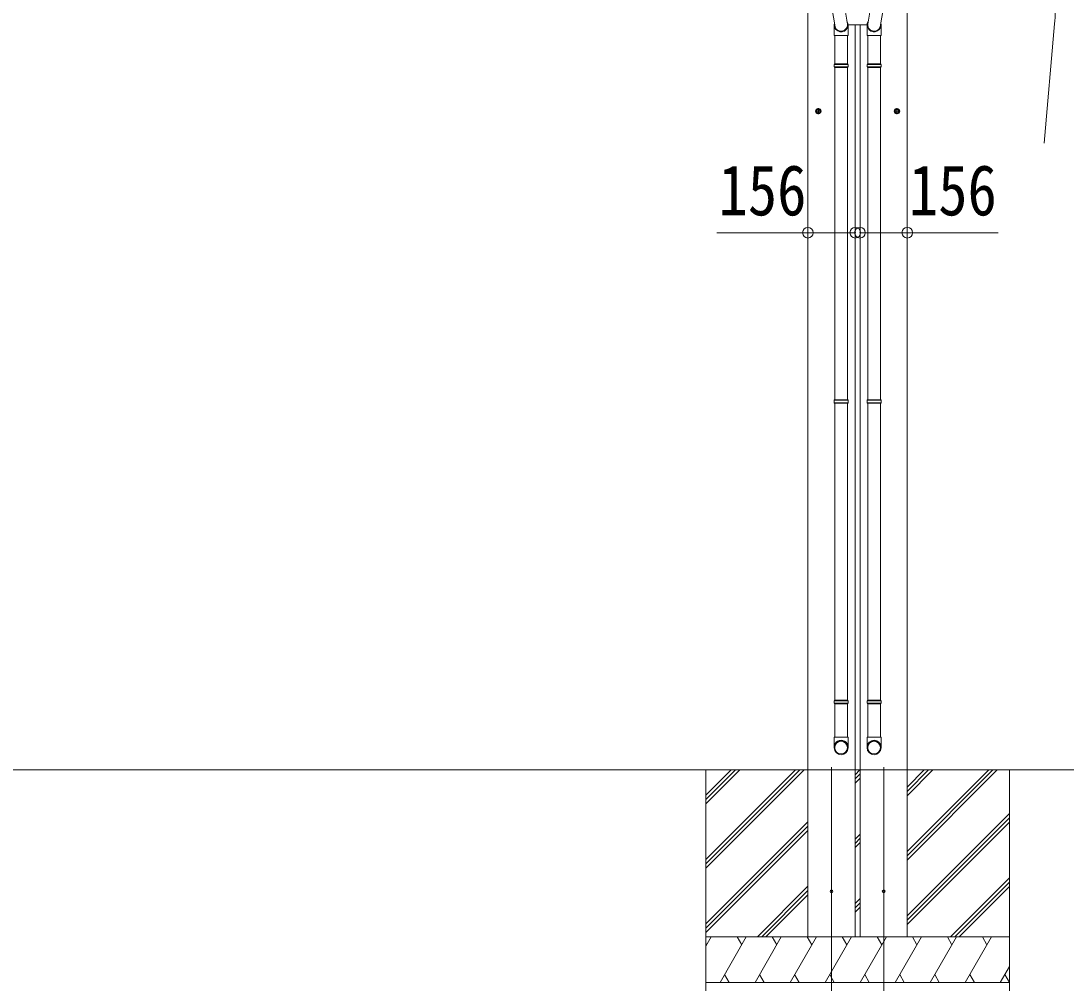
# Model space of a CAD drawing. Units: millimetres at full size. Extents: x -9783 to 9892, y -6828 to 6752.
# Drawn here: x -7454 to -4009, y -4438 to -1268 of the extents above; entities that cross this region are included whole.
import ezdxf
from ezdxf.enums import TextEntityAlignment as Align

# ---------------------------------------------------------------- set-up
doc = ezdxf.new("R2010")
doc.units = ezdxf.units.MM
doc.header["$LTSCALE"] = 35
doc.header["$PDMODE"] = 32
doc.header["$PDSIZE"] = 35
for name, color, linetype, lineweight in [('0-0_0', 7, 'Continuous', 9), ('0-1_本体', 4, 'Continuous', 9), ('0-2_部品', 7, 'Continuous', 9), ('0-7_合掌部品', 3, 'Continuous', 9), ('0-8_PARTS2', 2, 'Continuous', 9), ('0-A_寸法', 6, 'Continuous', 9)]:
    doc.layers.add(name, color=color, linetype=linetype, lineweight=lineweight)
doc.styles.add('ＭＳ ゴシック', font='')
doc.styles.get('ＭＳ ゴシック').set_extended_font_data('MS Gothic')

msp = doc.modelspace()

# ---------------------------------------------------------------- linework, layer by layer
at = {"layer": '0-0_0'}
for p, q in [((-7699.99, -3735.16), (-1693.32, -3735.16)), ((-5196.02, -3735.16), (-5196.02, -4435.16)), ((-5196.02, -4030.49), (-4900.69, -3735.16)), ((-5196.02, -4044.63), (-4886.55, -3735.16)), ((-5196.02, -4058.78), (-4872.41, -3735.16)), ((-5196.02, -3818.36), (-5112.82, -3735.16)), ((-5196.02, -3832.5), (-5098.68, -3735.16)), ((-5196.02, -3846.64), (-5084.54, -3735.16)), ((-4704.76, -3735.16), (-4687.75, -3735.16)), ((-4704.29, -3750.9), (-4688.56, -3735.16)), ((-4704.29, -3765.04), (-4687.75, -3748.5)), ((-4532.25, -4031.4), (-4236.01, -3735.16)), ((-4532.25, -4003.12), (-4264.29, -3735.16)), ((-4532.25, -4017.26), (-4250.15, -3735.16)), ((-4532.25, -3819.27), (-4448.14, -3735.16)), ((-4532.25, -3805.13), (-4462.28, -3735.16)), ((-4532.25, -3790.99), (-4476.42, -3735.16)), ((-4196.02, -3735.16), (-4196.02, -4435.16)), ((-4704.29, -3779.19), (-4687.75, -3762.64)), ((-4532.25, -4215.25), (-4196.02, -3879.03)), ((-5196.02, -4242.62), (-4859.79, -3906.4)), ((-5196.02, -4256.77), (-4859.79, -3920.54)), ((-4532.25, -4229.39), (-4196.02, -3893.17)), ((-4532.25, -4243.53), (-4196.02, -3907.31)), ((-5196.02, -4270.91), (-4859.79, -3934.69)), ((-4704.29, -3963.03), (-4687.75, -3946.49)), ((-4704.29, -3977.18), (-4687.75, -3960.63)), ((-4704.29, -3991.32), (-4687.75, -3974.77)), ((-4390.03, -4285.16), (-4196.02, -4091.16)), ((-5026.43, -4285.16), (-4859.79, -4118.53)), ((-5012.29, -4285.16), (-4859.79, -4132.67)), ((-4375.89, -4285.16), (-4196.02, -4105.3)), ((-4361.74, -4285.16), (-4196.02, -4119.44)), ((-4998.14, -4285.16), (-4859.79, -4146.82)), ((-4704.29, -4175.16), (-4687.75, -4158.62)), ((-4704.29, -4189.31), (-4687.75, -4172.76)), ((-4704.29, -4203.45), (-4687.75, -4186.9)), ((-4196.02, -4285.16), (-5196.02, -4285.16)), ((-5196.02, -4315.4), (-5178.56, -4285.16)), ((-5149.69, -4435.16), (-5063.09, -4285.16)), ((-5078.09, -4311.15), (-5093.09, -4285.16)), ((-5034.22, -4435.16), (-4947.62, -4285.16)), ((-4962.62, -4311.15), (-4977.62, -4285.16)), ((-4918.75, -4435.16), (-4832.15, -4285.16)), ((-4847.15, -4311.15), (-4862.15, -4285.16)), ((-4803.28, -4435.16), (-4716.68, -4285.16)), ((-4731.68, -4311.15), (-4746.68, -4285.16)), ((-4687.81, -4435.16), (-4601.21, -4285.16)), ((-4616.21, -4311.15), (-4631.21, -4285.16)), ((-4572.34, -4435.16), (-4485.74, -4285.16)), ((-4500.74, -4311.15), (-4515.74, -4285.16)), ((-4456.87, -4435.16), (-4370.27, -4285.16)), ((-4400.27, -4285.16), (-4385.27, -4311.15)), ((-4341.4, -4435.16), (-4254.8, -4285.16)), ((-4269.8, -4311.15), (-4284.8, -4285.16)), ((-5193.56, -4311.15), (-5196.02, -4306.89)), ((-4225.93, -4435.16), (-4196.02, -4383.35)), ((-5196.02, -4435.16), (-4196.02, -4435.16)), ((-5134.7, -4409.18), (-5119.7, -4435.16)), ((-5019.23, -4409.18), (-5004.23, -4435.16)), ((-4903.75, -4409.18), (-4888.76, -4435.16)), ((-4788.28, -4409.18), (-4773.28, -4435.16)), ((-4672.81, -4409.18), (-4657.81, -4435.16)), ((-4557.34, -4409.18), (-4542.35, -4435.16)), ((-4441.87, -4409.19), (-4426.88, -4435.16)), ((-4326.4, -4409.18), (-4311.4, -4435.16)), ((-4210.93, -4409.18), (-4196.02, -4435.16))]:
    msp.add_line(p, q, dxfattribs=at)
at = {"layer": '0-1_本体'}
for p, q in [((-4859.99, -1105.16), (-4859.99, -4285.16)), ((-4532.51, -1105.16), (-4532.51, -4285.16)), ((-4704.49, -1279.57), (-4704.49, -4285.16)), ((-4688.01, -1279.57), (-4688.01, -4285.16)), ((-4835.49, -1564.66), (-4815.49, -1564.66)), ((-4831.99, -1560.91), (-4825.49, -1557.16)), ((-4825.49, -1574.66), (-4825.49, -1554.66)), ((-4825.49, -1557.16), (-4818.99, -1560.91)), ((-4818.99, -1568.42), (-4825.49, -1572.17)), ((-4818.99, -1560.91), (-4818.99, -1568.42)), ((-4557.01, -1564.66), (-4577.01, -1564.66)), ((-4567.01, -1557.16), (-4573.51, -1560.91)), ((-4573.51, -1560.91), (-4573.51, -1568.42)), ((-4573.51, -1568.42), (-4567.01, -1572.17)), ((-4567.01, -1574.66), (-4567.01, -1554.66)), ((-4560.51, -1560.91), (-4567.01, -1557.16))]:
    msp.add_line(p, q, dxfattribs=at)
at = {"layer": '0-1_本体', "color": 6}
for p, q in [((-4859.99, -1965.35), (-4703.99, -1965.35)), ((-4532.51, -1965.35), (-4688.51, -1965.35))]:
    msp.add_line(p, q, dxfattribs=at)
at = {"layer": '0-1_本体'}
for points in [[(-4825.49, -1572.17), (-4831.99, -1568.42), (-4831.99, -1560.91)], [(-4567.01, -1572.17), (-4560.51, -1568.42), (-4560.51, -1560.91)]]:
    msp.add_lwpolyline(points, dxfattribs=at)
for centre, radius in [((-4825.49, -1564.66), 8.5), ((-4825.49, -1564.66), 7.7), ((-4825.49, -1564.66), 6.5), ((-4567.01, -1564.66), 8.5), ((-4567.01, -1564.66), 7.7), ((-4567.01, -1564.66), 6.5)]:
    msp.add_circle(centre, radius, dxfattribs=at)
at = {"layer": '0-2_部品'}
for p, q in [((-4745.59, -1181.89), (-4729.68, -1278.06)), ((-4646.92, -1181.89), (-4662.83, -1278.06)), ((-4781.11, -1223.8), (-4770.38, -1287.38)), ((-4611.39, -1223.8), (-4622.13, -1287.38)), ((-4773.53, -1280.57), (-4773.53, -1315.22)), ((-4727.53, -1315.22), (-4727.53, -1280.87)), ((-4664.98, -1315.22), (-4664.98, -1280.87)), ((-4618.98, -1280.57), (-4618.98, -1315.22)), ((-4773.53, -1315.22), (-4727.53, -1315.22)), ((-4771.53, -1315.22), (-4771.53, -1409.22)), ((-4729.53, -1315.22), (-4729.53, -1409.22)), ((-4618.98, -1315.22), (-4664.98, -1315.22)), ((-4662.98, -1315.22), (-4662.98, -1409.22)), ((-4620.98, -1315.22), (-4620.98, -1409.22)), ((-4773.53, -1411.22), (-4772.53, -1409.22)), ((-4773.53, -1411.22), (-4727.53, -1411.22)), ((-4773.53, -1411.22), (-4773.53, -1419.22)), ((-4772.53, -1409.22), (-4728.53, -1409.22)), ((-4727.53, -1411.22), (-4728.53, -1409.22)), ((-4664.98, -1411.22), (-4663.98, -1409.22)), ((-4618.98, -1411.22), (-4664.98, -1411.22)), ((-4619.98, -1409.22), (-4663.98, -1409.22)), ((-4618.98, -1411.22), (-4619.98, -1409.22)), ((-4618.98, -1411.22), (-4618.98, -1419.22)), ((-4773.53, -1419.22), (-4727.53, -1419.22)), ((-4773.53, -1419.22), (-4772.53, -1421.22)), ((-4772.53, -1421.22), (-4728.53, -1421.22)), ((-4771.53, -1421.22), (-4771.53, -2515.41)), ((-4729.53, -1421.22), (-4729.53, -2515.41)), ((-4618.98, -1419.22), (-4664.98, -1419.22)), ((-4619.98, -1421.22), (-4663.98, -1421.22)), ((-4662.98, -1421.22), (-4662.98, -2515.41)), ((-4620.98, -1421.22), (-4620.98, -2515.41)), ((-4618.98, -1419.22), (-4619.98, -1421.22)), ((-4836.03, -1565.28), (-4816.03, -1565.28)), ((-4832.53, -1561.53), (-4826.03, -1557.78)), ((-4826.03, -1575.28), (-4826.03, -1555.28)), ((-4826.03, -1557.78), (-4819.53, -1561.53)), ((-4819.53, -1569.04), (-4826.03, -1572.79)), ((-4819.53, -1561.53), (-4819.53, -1569.04)), ((-4556.48, -1565.28), (-4576.48, -1565.28)), ((-4566.48, -1557.78), (-4572.98, -1561.53)), ((-4572.98, -1561.53), (-4572.98, -1569.04)), ((-4572.98, -1569.04), (-4566.48, -1572.79)), ((-4566.48, -1575.28), (-4566.48, -1555.28)), ((-4559.98, -1561.53), (-4566.48, -1557.78)), ((-4773.53, -2517.41), (-4772.53, -2515.41)), ((-4773.53, -2517.41), (-4727.53, -2517.41)), ((-4773.53, -2517.41), (-4773.53, -2525.41)), ((-4773.53, -2525.41), (-4727.53, -2525.41)), ((-4773.53, -2525.41), (-4772.53, -2527.41)), ((-4772.53, -2515.41), (-4728.53, -2515.41)), ((-4772.53, -2527.41), (-4728.53, -2527.41)), ((-4771.53, -2527.41), (-4771.53, -3505.6)), ((-4729.53, -2527.41), (-4729.53, -3505.6)), ((-4727.53, -2517.41), (-4728.53, -2515.41)), ((-4664.98, -2517.41), (-4663.98, -2515.41)), ((-4618.98, -2517.41), (-4664.98, -2517.41)), ((-4618.98, -2525.41), (-4664.98, -2525.41)), ((-4619.98, -2515.41), (-4663.98, -2515.41)), ((-4619.98, -2527.41), (-4663.98, -2527.41)), ((-4662.98, -2527.41), (-4662.98, -3505.6)), ((-4620.98, -2527.41), (-4620.98, -3505.6)), ((-4618.98, -2517.41), (-4619.98, -2515.41)), ((-4618.98, -2525.41), (-4619.98, -2527.41)), ((-4618.98, -2517.41), (-4618.98, -2525.41)), ((-4773.53, -3507.6), (-4772.53, -3505.6)), ((-4773.53, -3507.6), (-4727.53, -3507.6)), ((-4773.53, -3507.6), (-4773.53, -3515.6)), ((-4772.53, -3505.6), (-4728.53, -3505.6)), ((-4727.53, -3507.6), (-4728.53, -3505.6)), ((-4664.98, -3507.6), (-4663.98, -3505.6)), ((-4618.98, -3507.6), (-4664.98, -3507.6)), ((-4619.98, -3505.6), (-4663.98, -3505.6)), ((-4618.98, -3507.6), (-4619.98, -3505.6)), ((-4618.98, -3507.6), (-4618.98, -3515.6)), ((-4773.53, -3515.6), (-4727.53, -3515.6)), ((-4773.53, -3515.6), (-4772.53, -3517.6)), ((-4772.53, -3517.6), (-4728.53, -3517.6)), ((-4771.53, -3517.6), (-4771.53, -3627.6)), ((-4729.53, -3517.6), (-4729.53, -3627.6)), ((-4618.98, -3515.6), (-4664.98, -3515.6)), ((-4619.98, -3517.6), (-4663.98, -3517.6)), ((-4662.98, -3517.6), (-4662.98, -3627.6)), ((-4620.98, -3517.6), (-4620.98, -3627.6)), ((-4618.98, -3515.6), (-4619.98, -3517.6)), ((-4773.53, -3661.74), (-4773.53, -3627.6)), ((-4773.53, -3627.6), (-4727.53, -3627.6)), ((-4727.53, -3661.74), (-4727.53, -3627.6)), ((-4664.98, -3661.74), (-4664.98, -3627.6)), ((-4618.98, -3627.6), (-4664.98, -3627.6)), ((-4618.98, -3661.74), (-4618.98, -3627.6))]:
    msp.add_line(p, q, dxfattribs=at)
for points in [[(-4727.53, -1411.22), (-4727.53, -1419.22), (-4728.53, -1421.22)], [(-4664.98, -1411.22), (-4664.98, -1419.22), (-4663.98, -1421.22)], [(-4826.03, -1572.79), (-4832.53, -1569.04), (-4832.53, -1561.53)], [(-4566.48, -1572.79), (-4559.98, -1569.04), (-4559.98, -1561.53)], [(-4727.53, -2517.41), (-4727.53, -2525.41), (-4728.53, -2527.41)], [(-4664.98, -2517.41), (-4664.98, -2525.41), (-4663.98, -2527.41)], [(-4727.53, -3507.6), (-4727.53, -3515.6), (-4728.53, -3517.6)], [(-4664.98, -3507.6), (-4664.98, -3515.6), (-4663.98, -3517.6)]]:
    msp.add_lwpolyline(points, dxfattribs=at)
for centre, radius in [((-4826.03, -1565.28), 8.5), ((-4826.03, -1565.28), 7.7), ((-4826.03, -1565.28), 6.5), ((-4566.48, -1565.28), 8.5), ((-4566.48, -1565.28), 7.7), ((-4566.48, -1565.28), 6.5), ((-4782.28, -4135.16), 4.5), ((-4610.23, -4135.16), 4.5)]:
    msp.add_circle(centre, radius, dxfattribs=at)
for centre, start, end in [((-4757.53, -1280.87), 0, 2.54858), ((-4634.98, -1280.87), 177.45142, 180)]:
    msp.add_arc(centre, 30, start, end, dxfattribs=at)
for centre, major_axis, ratio, start_param, end_param in [((-4750.53, -1280.57), (-23, 0), 0.996195, 6.0000678, 10.0103449), ((-4641.98, -1280.57), (23, 0), 0.996195, 2.5560258, 6.5663028), ((-4750.53, -1280.57), (-21, 0), 0.996195, 0.3319459, 3.3482706), ((-4641.98, -1280.57), (21, 0), 0.996195, 2.9349147, 5.9512394), ((-4750.53, -3660), (23, 0), 0.996195, 6.2831853, 9.424778), ((-4750.53, -3661.74), (23, 0), 0.996195, 6.2831853, 9.424778), ((-4641.98, -3660), (-23, 0), 0.996195, 3.1415927, 6.2831853), ((-4641.98, -3661.74), (-23, 0), 0.996195, 3.1415927, 6.2831853), ((-4750.53, -3661.74), (0, -23.43), 0.981806, 4.712389, 7.8539816), ((-4641.98, -3661.74), (0, -23.43), 0.981806, 4.712389, 7.8539816)]:
    msp.add_ellipse(centre, major_axis=major_axis, ratio=ratio, start_param=start_param, end_param=end_param, dxfattribs=at)
for centre, major_axis in [((-4750.53, -3661.74), (-21, 0)), ((-4641.98, -3661.74), (21, 0))]:
    msp.add_ellipse(centre, major_axis=major_axis, ratio=0.996195, dxfattribs=at)
at = {"layer": '0-7_合掌部品'}
msp.add_line((-4727.76, -1280.28), (-4664.74, -1280.28), dxfattribs=at)
at = {"layer": '0-8_PARTS2'}
for p, q in [((-4782.51, -3725.96), (-4782.51, -4485.16)), ((-4610, -3725.96), (-4610, -4485.16))]:
    msp.add_line(p, q, dxfattribs=at)
at = {"layer": '0-A_寸法'}
for p, q in [((-4047.03, -1277.62), (-4081.39, -1670.12)), ((-4859.99, -1965.35), (-5159.99, -1965.35)), ((-4532.51, -1965.35), (-4232.51, -1965.35)), ((-5196.02, -4731.55), (-5196.02, -4435.16)), ((-5196.02, -4491.58), (-5196.02, -4435.16)), ((-4196.02, -4731.55), (-4196.02, -4435.16))]:
    msp.add_line(p, q, dxfattribs=at)
msp.add_arc((-4532.03, -1235.16), 486.86, 354.99678, 0, dxfattribs=at)
for p in [(-4859.99, -1965.35), (-4703.99, -1965.35), (-4688.51, -1965.35), (-4532.51, -1965.35)]:
    msp.add_point(p, dxfattribs=at)

# ---------------------------------------------------------------- texts
at = {"layer": '0-A_寸法', "color": 7, "style": 'ＭＳ ゴシック', "width": 0.85}
for p in [(-5154.37, -1958.35), (-4526.89, -1958.35)]:
    msp.add_text('156', height=166.8, dxfattribs=at).set_placement(p, align=Align.BOTTOM_LEFT)

doc.saveas('drawing.dxf')
